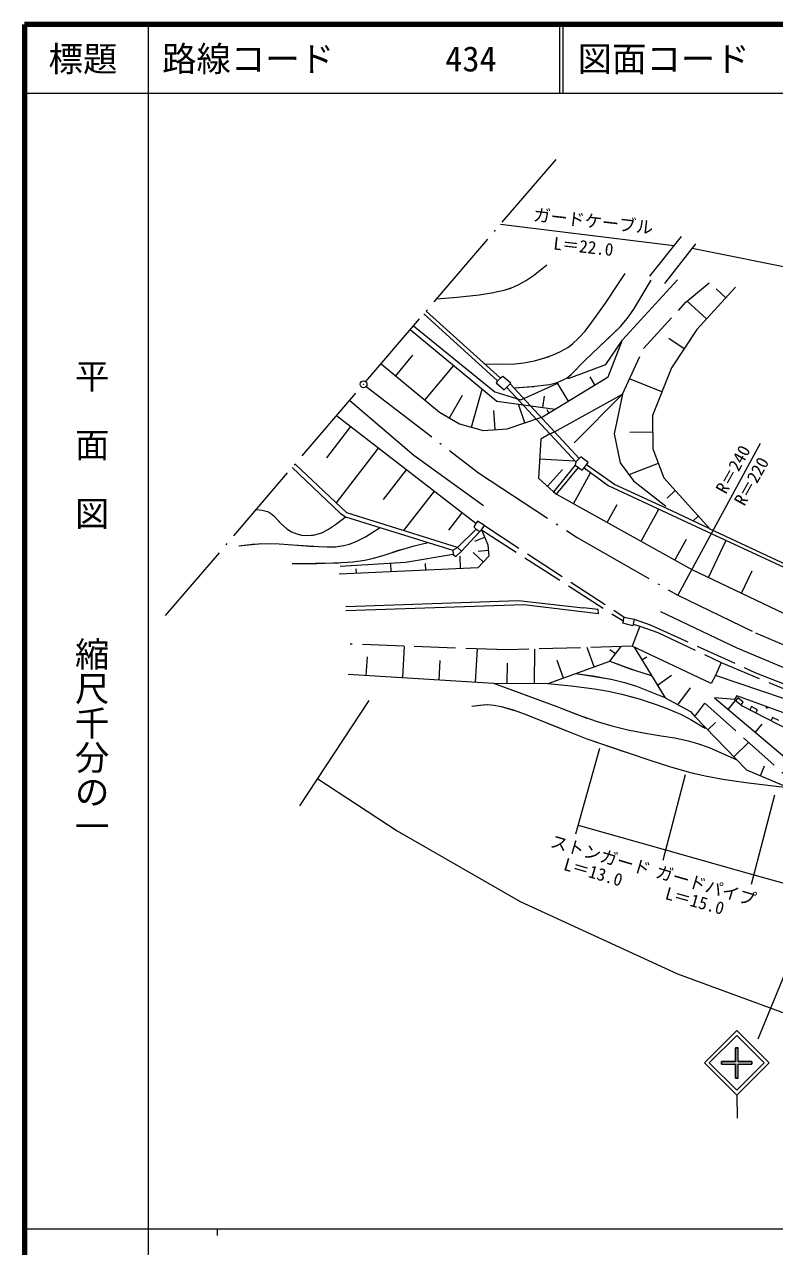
# Model space of a CAD drawing. Units: millimetres, scale not verified. Extents: x 40000 to 680000, y 20000 to 380000.
# Drawn here: x 40000 to 148996, y 202409 to 380000 of the extents above; entities that cross this region are included whole.
import ezdxf
from ezdxf.enums import TextEntityAlignment as Align

# ---------------------------------------------------------------- set-up
doc = ezdxf.new("R2010")
doc.units = ezdxf.units.MM
doc.header["$LTSCALE"] = 1000
doc.linetypes.add('DASHED', pattern=[7.5, 6, -1.5])
doc.linetypes.add('LONG_DASHED_DOTTED', pattern=[15.25, 12, -1.5, 0.25, -1.5])
for name, color, linetype, lineweight in [('M-BGD', 7, 'Continuous', 13), ('M-BMK', 2, 'LONG_DASHED_DOTTED', 13), ('M-BMK-LINE', 2, 'LONG_DASHED_DOTTED', 13), ('M-OTRS', 6, 'Continuous', 13), ('M-STR-HTXT', 7, 'Continuous', 13), ('M-TTL', 2, 'Continuous', 140), ('M-TTL-BAND', 7, 'Continuous', 25), ('M-TTL-LINE', 7, 'Continuous', 13), ('M-TTL-TXT', 7, 'Continuous', 13)]:
    doc.layers.add(name, color=color, linetype=linetype, lineweight=lineweight)
doc.styles.add('@ＭＳ ゴシック', font='')
doc.styles.add('ＭＳ ゴシック', font='')
doc.styles.get('@ＭＳ ゴシック').set_extended_font_data('@MS Gothic')
doc.styles.get('ＭＳ ゴシック').set_extended_font_data('MS Gothic')

msp = doc.modelspace()

# ---------------------------------------------------------------- hatches: boundary and pattern name
at = {"layer": 'M-STR-HTXT'}
msp.add_hatch(color=256, dxfattribs=at).paths.add_polyline_path([(143304, 231297), (143301, 229297), (141301, 229300), (141301, 228900), (143301, 228897), (143298, 226897), (143698, 226897), (143701, 228897), (145701, 228894), (145701, 229294), (143701, 229297), (143704, 231297)])

# ---------------------------------------------------------------- linework, layer by layer
at = {"layer": 'M-BGD'}
for p, q in [((109193, 350971), (110776, 350776)), ((113959, 343539), (115907, 345068)), ((112799, 342750), (113959, 343539)), ((126413, 342484), (127276, 343808)), ((126886, 334152), (134896, 342864)), ((128536, 338619), (131090, 342846)), ((106065, 340698), (108152, 341044)), ((106065, 340698), (107848, 340986)), ((106065, 340698), (107848, 340986)), ((107848, 340986), (109721, 341401)), ((107848, 340986), (109721, 341401)), ((109721, 341401), (111038, 341841)), ((109721, 341401), (110673, 341701)), ((110673, 341701), (111760, 342168)), ((111760, 342168), (112799, 342750)), ((124423, 339494), (126413, 342484)), ((143334, 341804), (137698, 335668)), ((141925, 340270), (140511, 341568)), ((99896, 340115), (102885, 340346)), ((99896, 340115), (102885, 340346)), ((102885, 340346), (106065, 340698)), ((102885, 340346), (106065, 340698)), ((122452, 336713), (124423, 339494)), ((139107, 337202), (136285, 339794)), ((98033, 337940), (108759, 328198)), ((109159, 328583), (98385, 338351)), ((127604, 337329), (128536, 338619)), ((96070, 335647), (108622, 325259)), ((96533, 336188), (108360, 326600)), ((121460, 335434), (122452, 336713)), ((121460, 335434), (122452, 336713)), ((122452, 336713), (122565, 336867)), ((123497, 333167), (126590, 336114)), ((125123, 334643), (126590, 336114)), ((126590, 336114), (127604, 337329)), ((137698, 335668), (134012, 330100)), ((119638, 333585), (120521, 334388)), ((120521, 334388), (121460, 335434)), ((120521, 334388), (121460, 335434)), ((123497, 333167), (125123, 334643)), ((124835, 328781), (126886, 334152)), ((135855, 332884), (133643, 334349)), ((116812, 331973), (117911, 332474)), ((116812, 331973), (117911, 332474)), ((117911, 332474), (118948, 333078)), ((117911, 332474), (118948, 333078)), ((118948, 333078), (119638, 333585)), ((118948, 333078), (119324, 333341)), ((121430, 331179), (123497, 333167)), ((91836, 330702), (100316, 323638)), ((93956, 328936), (96458, 331941)), ((98196, 325404), (102378, 330426)), ((106854, 330673), (109059, 330623)), ((106854, 330673), (109059, 330623)), ((109059, 330623), (111256, 330688)), ((109059, 330623), (111256, 330688)), ((111256, 330688), (112548, 330828)), ((111256, 330688), (111755, 330732)), ((112548, 330828), (114122, 331124)), ((114122, 331124), (116247, 331756)), ((114122, 331124), (115477, 331495)), ((114122, 331124), (115477, 331495)), ((115477, 331495), (116812, 331973)), ((115477, 331495), (116812, 331973)), ((119464, 329142), (121457, 331208)), ((119464, 329142), (121430, 331179)), ((108759, 328198), (109159, 328583)), ((109533, 328860), (109159, 328583)), ((110656, 327872), (109533, 328860)), ((115298, 322993), (124835, 328781)), ((118172, 328290), (118840, 328666)), ((118172, 328290), (118676, 328562)), ((118840, 328666), (119464, 329142)), ((122905, 327609), (122193, 328782)), ((134012, 330100), (131254, 323154)), ((104942, 321484), (106532, 326989)), ((108759, 328198), (108522, 327906)), ((108522, 327906), (109683, 326900)), ((109683, 326900), (110050, 327233)), ((110050, 327233), (110590, 327769)), ((110083, 327266), (120099, 316460)), ((110590, 327769), (110656, 327872)), ((120581, 316949), (110593, 327775)), ((111138, 327184), (114029, 327412)), ((111138, 327184), (113725, 327386)), ((111138, 327184), (113725, 327386)), ((113725, 327386), (116270, 327698)), ((113725, 327386), (116270, 327698)), ((116270, 327698), (117251, 327938)), ((116270, 327698), (117251, 327938)), ((117251, 327938), (118172, 328290)), ((117251, 327938), (118172, 328290)), ((119044, 325267), (117470, 327861)), ((132633, 326627), (127933, 328494)), ((87260, 325359), (96601, 317428)), ((101763, 322811), (103654, 326120)), ((108360, 326600), (112145, 325457)), ((108622, 325259), (117114, 324095)), ((115317, 324349), (115547, 325977)), ((117013, 320816), (126914, 326283)), ((126914, 326283), (119898, 319221)), ((124935, 325189), (124931, 325197)), ((100316, 323638), (103211, 321984)), ((108398, 321116), (108186, 323889)), ((112710, 322121), (111799, 324823)), ((116206, 323544), (115937, 323986)), ((87365, 321552), (83874, 317032)), ((105595, 307474), (85339, 323116)), ((103211, 321984), (106673, 320984)), ((110123, 321248), (115298, 322993)), ((120979, 323000), (120955, 323044)), ((131254, 323154), (131286, 318311)), ((106673, 320984), (110123, 321248)), ((115045, 319718), (114683, 314081)), ((116327, 320529), (115045, 319718)), ((116327, 320529), (117013, 320816)), ((117023, 320812), (116999, 320856)), ((131270, 320733), (127955, 320710)), ((91416, 318424), (85292, 310494)), ((131286, 318311), (132901, 314099)), ((96601, 317428), (106712, 310093)), ((114864, 316899), (119997, 316570)), ((120099, 316460), (120040, 315947)), ((120581, 316949), (120099, 316460)), ((120857, 317157), (120581, 316949)), ((121911, 316357), (120857, 317157)), ((121688, 316001), (121911, 316357)), ((126553, 316300), (128486, 313670)), ((132094, 316205), (127826, 314569)), ((78912, 315611), (85885, 308970)), ((86841, 309037), (79333, 316102)), ((95467, 315295), (92123, 310965)), ((115999, 312902), (118180, 315337)), ((120040, 315947), (116887, 312079)), ((117315, 311723), (120489, 315599)), ((119772, 310359), (122273, 314862)), ((120040, 315947), (120489, 315599)), ((120489, 315599), (121039, 315214)), ((121039, 315214), (121330, 315545)), ((121330, 315545), (121688, 316001)), ((121330, 315545), (124833, 313008)), ((125738, 313154), (121688, 316001)), ((114683, 314081), (116887, 312079)), ((124833, 313008), (139807, 306040)), ((134083, 309304), (125738, 313154)), ((132901, 314099), (139589, 306724)), ((99518, 312167), (95097, 306442)), ((116887, 312079), (117315, 311723)), ((117315, 311723), (136971, 300807)), ((134573, 312255), (133388, 311180)), ((73711, 309532), (74533, 309415)), ((73711, 309532), (74533, 309415)), ((73711, 309532), (74533, 309415)), ((73711, 309532), (74533, 309415)), ((74533, 309415), (75300, 309208)), ((74533, 309415), (75300, 309208)), ((74533, 309415), (75300, 309208)), ((74533, 309415), (75300, 309208)), ((75300, 309208), (75614, 309060)), ((75300, 309208), (75777, 308960)), ((75300, 309208), (75777, 308960)), ((75300, 309208), (75777, 308960)), ((102915, 303984), (86841, 309037)), ((103569, 309038), (101608, 306499)), ((124686, 307630), (126128, 310227)), ((129600, 304900), (132199, 309580)), ((139589, 306724), (134083, 309304)), ((75777, 308960), (76228, 308590)), ((75777, 308960), (76228, 308590)), ((75777, 308960), (76228, 308590)), ((76228, 308590), (77353, 307360)), ((76228, 308590), (77188, 307533)), ((76228, 308590), (77188, 307533)), ((77188, 307533), (78131, 306693)), ((77188, 307533), (78131, 306693)), ((84183, 306646), (85195, 307315)), ((85195, 307315), (86338, 308203)), ((85885, 308970), (86667, 308471)), ((86338, 308203), (86667, 308471)), ((86667, 308471), (102244, 303584)), ((105595, 307474), (105287, 307013)), ((105852, 307796), (105595, 307474)), ((106830, 307198), (105852, 307796)), ((137917, 308568), (137146, 307869)), ((78131, 306693), (78823, 306271)), ((78131, 306693), (78823, 306271)), ((78823, 306271), (79566, 305961)), ((78823, 306271), (79566, 305961)), ((79566, 305961), (80085, 305824)), ((79566, 305961), (80283, 305788)), ((80283, 305788), (81088, 305725)), ((81088, 305725), (82174, 305837)), ((81088, 305725), (81890, 305786)), ((81890, 305786), (82558, 305932)), ((82558, 305932), (83300, 306196)), ((83300, 306196), (84183, 306646)), ((88320, 304914), (89568, 305554)), ((89568, 305554), (90788, 306295)), ((90788, 306295), (91706, 306890)), ((105638, 306658), (102915, 303984)), ((103516, 303477), (106162, 306306)), ((105287, 307013), (105638, 306658)), ((106870, 305459), (105418, 304869)), ((105638, 306658), (106162, 306306)), ((106162, 306306), (106426, 306552)), ((106426, 306552), (106830, 307198)), ((106426, 306552), (107314, 304367)), ((139589, 306724), (154051, 299919)), ((139807, 306040), (153434, 299688)), ((71170, 304249), (74436, 304570)), ((71170, 304249), (73161, 304479)), ((73161, 304479), (75033, 304587)), ((75033, 304587), (77021, 304541)), ((77021, 304541), (79011, 304392)), ((79011, 304392), (83564, 304074)), ((79011, 304392), (81410, 304185)), ((79011, 304392), (81410, 304185)), ((81410, 304185), (83968, 304069)), ((81410, 304185), (83968, 304069)), ((83968, 304069), (85176, 304107)), ((83968, 304069), (85176, 304107)), ((85176, 304107), (86359, 304265)), ((85176, 304107), (86359, 304265)), ((86359, 304265), (87213, 304487)), ((86359, 304265), (86452, 304284)), ((87213, 304487), (88320, 304914)), ((92273, 302882), (94702, 303682)), ((94364, 303576), (96629, 304216)), ((96629, 304216), (98669, 304706)), ((102244, 303584), (102915, 303984)), ((102915, 303984), (103516, 303477)), ((107314, 304367), (107486, 302735)), ((134514, 302171), (136190, 305190)), ((139378, 299656), (141951, 305040)), ((86091, 301799), (87693, 301919)), ((86091, 301799), (87693, 301919)), ((86091, 301799), (87693, 301919)), ((87693, 301919), (89478, 302160)), ((87693, 301919), (89478, 302160)), ((87693, 301919), (89478, 302160)), ((89478, 302160), (90740, 302431)), ((89478, 302160), (90740, 302431)), ((89478, 302160), (90547, 302382)), ((90740, 302431), (92273, 302882)), ((90740, 302431), (92273, 302882)), ((92273, 302882), (94364, 303576)), ((102291, 302986), (95386, 301834)), ((102244, 303584), (102291, 302986)), ((102291, 302986), (102700, 302681)), ((102700, 302681), (103516, 303477)), ((103374, 300900), (103290, 302744)), ((106691, 301875), (105187, 303265)), ((107486, 302735), (105896, 301015)), ((107400, 303551), (105921, 303396)), ((78905, 301689), (85690, 301778)), ((78905, 301689), (82502, 301690)), ((82502, 301690), (86091, 301799)), ((105896, 301015), (85720, 300099)), ((95386, 301834), (85859, 301208)), ((88242, 300213), (88211, 300902)), ((93286, 300442), (93229, 301692)), ((98330, 300671), (98285, 301656)), ((136971, 300807), (151415, 293903)), ((144193, 297355), (145750, 300613)), ((86690, 295400), (111783, 296270)), ((86693, 294843), (112544, 295716)), ((111783, 296270), (121203, 295217)), ((112544, 295716), (123430, 294391)), ((123368, 294987), (121203, 295217)), ((123430, 294391), (123368, 294987)), ((126980, 293318), (126948, 293012)), ((126980, 293318), (127140, 293885)), ((127140, 293885), (128596, 293576)), ((128596, 293576), (128442, 292853)), ((132403, 294712), (143523, 289396)), ((128382, 292595), (126948, 293012)), ((129435, 292538), (128304, 289644)), ((128442, 292853), (128382, 292595)), ((94960, 285092), (95240, 289662)), ((125037, 287452), (126689, 289597)), ((139776, 284245), (128304, 289644)), ((128581, 289514), (133091, 282131)), ((89674, 285416), (89837, 288082)), ((105532, 284446), (105827, 289267)), ((114101, 284236), (114141, 289226)), ((122797, 286644), (121784, 289452)), ((125863, 288524), (125077, 289130)), ((129709, 287668), (130438, 288114)), ((143523, 289396), (156316, 283996)), ((100246, 284769), (100418, 287586)), ((110150, 284268), (110174, 287173)), ((116076, 284220), (125037, 287452)), ((118316, 285028), (117391, 287594)), ((125037, 287452), (128490, 286217)), ((125037, 287452), (127858, 286432)), ((127858, 286432), (130777, 285488)), ((141219, 287281), (140414, 285384)), ((87031, 285577), (108175, 284284)), ((108175, 284284), (116076, 284220)), ((108175, 284284), (115673, 281523)), ((108175, 284284), (117349, 280865)), ((116075, 284220), (119466, 283897)), ((116075, 284220), (119466, 283897)), ((120115, 285677), (125265, 284839)), ((120115, 285677), (122887, 285274)), ((120115, 285677), (122887, 285274)), ((122887, 285274), (125460, 284797)), ((122887, 285274), (125460, 284797)), ((125460, 284797), (127210, 284367)), ((125460, 284797), (127210, 284367)), ((127210, 284367), (128931, 283839)), ((127210, 284367), (128931, 283839)), ((130777, 285488), (131077, 285395)), ((131963, 283977), (134025, 285457)), ((140414, 285384), (139776, 284245)), ((150310, 282054), (140414, 285384)), ((119466, 283897), (122839, 283465)), ((119466, 283897), (122839, 283465)), ((122839, 283465), (124851, 283108)), ((122839, 283465), (124851, 283108)), ((122839, 283465), (124851, 283108)), ((124851, 283108), (126996, 282621)), ((124851, 283108), (126996, 282621)), ((126996, 282621), (128360, 282261)), ((126996, 282621), (129321, 281989)), ((128931, 283839), (128992, 283818)), ((128931, 283839), (133061, 282179)), ((134943, 281135), (136762, 283577)), ((143535, 282432), (143184, 281883)), ((150444, 279918), (143535, 282432)), ((104994, 280916), (107089, 281167)), ((104994, 280916), (106186, 281100)), ((104994, 280916), (106186, 281100)), ((106186, 281100), (107287, 281168)), ((106186, 281100), (107287, 281168)), ((107287, 281168), (108277, 281091)), ((107287, 281168), (108277, 281091)), ((108277, 281091), (109261, 280905)), ((108277, 281091), (109261, 280905)), ((109261, 280905), (111223, 280318)), ((109261, 280905), (111012, 280390)), ((117349, 280865), (121704, 279212)), ((117349, 280865), (120333, 279709)), ((129321, 281989), (131793, 281200)), ((131793, 281200), (133474, 280568)), ((131793, 281200), (133474, 280568)), ((131793, 281200), (133474, 280568)), ((133091, 282131), (136795, 280140)), ((137412, 279453), (138872, 281350)), ((143184, 281883), (140267, 282125)), ((140267, 282125), (156057, 268797)), ((142241, 280459), (143339, 281760)), ((143184, 281883), (144307, 280991)), ((143665, 282139), (143354, 281748)), ((144448, 281517), (143665, 282139)), ((144137, 281126), (144448, 281517)), ((144307, 280991), (153543, 276238)), ((145631, 280872), (145402, 280427)), ((146520, 280414), (145631, 280872)), ((111012, 280390), (112742, 279770)), ((112742, 279770), (118750, 277342)), ((112742, 279770), (121738, 276191)), ((120333, 279709), (123221, 278704)), ((133474, 280568), (135306, 279762)), ((133474, 280568), (135306, 279762)), ((133474, 280568), (135306, 279762)), ((135306, 279762), (136741, 279026)), ((135306, 279762), (136741, 279026)), ((135306, 279762), (136741, 279026)), ((136741, 279026), (138316, 278087)), ((136741, 279026), (138316, 278087)), ((136741, 279026), (138316, 278087)), ((136795, 280140), (137412, 279453)), ((137412, 279453), (144956, 271633)), ((146291, 279970), (146520, 280414)), ((148709, 279288), (148481, 278843)), ((149598, 278830), (148709, 279288)), ((123221, 278704), (125331, 278078)), ((123221, 278704), (125331, 278078)), ((125331, 278078), (127663, 277497)), ((125331, 278078), (127663, 277497)), ((127663, 277497), (129940, 277046)), ((127663, 277497), (129940, 277046)), ((129940, 277046), (132519, 276647)), ((138316, 278087), (138606, 277897)), ((138316, 278087), (138933, 277733)), ((138316, 278087), (139061, 277719)), ((139298, 277498), (140420, 278580)), ((146188, 277127), (147211, 278338)), ((121738, 276191), (127246, 274311)), ((121738, 276191), (130853, 273094)), ((132519, 276647), (134495, 276329)), ((132519, 276647), (134495, 276329)), ((134495, 276329), (136444, 275915)), ((134495, 276329), (136444, 275915)), ((136444, 275915), (136649, 275861)), ((136444, 275915), (137794, 275524)), ((137794, 275524), (139483, 274917)), ((143070, 273588), (145232, 275674)), ((139483, 274917), (143499, 273147)), ((130853, 273094), (133712, 272177)), ((130853, 273094), (133712, 272177)), ((133712, 272177), (136595, 271360)), ((133712, 272177), (136595, 271360)), ((146938, 270800), (147553, 272262)), ((136595, 271360), (137352, 271171)), ((136595, 271360), (138908, 270817)), ((138908, 270817), (141457, 270332)), ((141457, 270332), (144820, 269828)), ((152885, 268299), (144956, 271633)), ((144820, 269828), (148404, 269400)), ((148404, 269400), (150902, 269133))]:
    msp.add_line(p, q, dxfattribs=at)
at = {"layer": 'M-BGD', "linetype": 'DASHED'}
for p, q in [((136088, 339630), (139485, 342448)), ((129969, 332909), (136088, 339630)), ((124474, 330578), (126864, 334093)), ((126914, 326283), (129969, 332909)), ((119148, 328618), (124474, 330578)), ((112145, 325457), (119148, 328618)), ((126914, 326283), (125710, 320527)), ((125710, 320527), (126553, 316300)), ((128486, 313670), (134083, 309304)), ((106426, 306552), (126980, 293318)), ((106830, 307198), (127140, 293885)), ((128596, 293576), (130935, 292777)), ((128442, 292853), (129435, 292538)), ((129435, 292538), (132040, 291643)), ((130935, 292777), (146135, 285839)), ((132040, 291643), (141219, 287281)), ((110122, 289107), (87328, 289957)), ((128304, 289644), (110122, 289107)), ((141219, 287281), (154386, 281793)), ((146135, 285839), (157867, 281226)), ((138872, 281350), (153922, 267919))]:
    msp.add_line(p, q, dxfattribs=at)
at = {"layer": 'M-BGD'}
msp.add_circle((147902, 280731), 100, dxfattribs=at)
at = {"layer": 'M-BMK'}
for p, q in [((89671, 327407), (105997, 314850)), ((105997, 314850), (120320, 305434)), ((120320, 305434), (134944, 297068)), ((134944, 297068), (146233, 291601)), ((146233, 291601), (154046, 288287))]:
    msp.add_line(p, q, dxfattribs=at)
at = {"layer": 'M-BMK', "linetype": 'Continuous'}
msp.add_circle((89275, 327712), 500, dxfattribs=at)
at = {"layer": 'M-BMK-LINE'}
for p, q in [((89600, 328092), (117262, 360395)), ((60514, 294126), (88950, 327332))]:
    msp.add_line(p, q, dxfattribs=at)
at = {"layer": 'M-OTRS'}
msp.add_circle((89275, 327712), 20, dxfattribs=at)
at = {"layer": 'M-STR-HTXT'}
for p, q in [((109191, 350976), (134384, 347872)), ((135434, 349188), (130821, 343406)), ((137509, 348125), (132980, 342335)), ((137012, 347489), (190067, 336826)), ((146890, 319114), (134942, 297073)), ((80034, 266449), (90096, 281752)), ((165085, 277811), (146588, 232547)), ((123560, 274807), (120078, 262340)), ((82622, 270384), (94145, 262808)), ((135988, 270961), (132772, 258518)), ((148984, 268002), (145603, 254998)), ((120440, 263636), (133171, 260062)), ((94145, 262808), (112042, 252570)), ((133171, 260062), (145979, 256441)), ((145979, 256441), (230542, 232542)), ((112042, 252570), (134898, 242064)), ((134898, 242064), (152023, 235726)), ((138808, 229104), (143508, 233790)), ((143507, 233083), (139515, 229103)), ((147487, 229091), (143507, 233083)), ((143508, 233790), (148194, 229090)), ((143301, 229297), (143304, 231297)), ((143304, 231297), (143704, 231297)), ((143701, 229297), (143704, 231297)), ((143494, 224404), (138808, 229104)), ((139515, 229103), (143495, 225111)), ((141301, 228900), (141301, 229300)), ((141301, 229300), (143301, 229297)), ((143701, 229297), (145701, 229294)), ((145701, 229294), (145701, 228894)), ((141301, 228900), (143301, 228897)), ((143298, 226897), (143301, 228897)), ((148194, 229090), (143494, 224404)), ((143495, 225111), (147487, 229091)), ((143698, 226897), (143701, 228897)), ((143701, 228897), (145701, 228894)), ((143698, 226897), (143298, 226897)), ((143504, 224404), (143563, 221086))]:
    msp.add_line(p, q, dxfattribs=at)
msp.add_lwpolyline([(143304, 231297), (143301, 229297), (141301, 229300), (141301, 228900), (143301, 228897), (143298, 226897), (143698, 226897), (143701, 228897), (145701, 228894), (145701, 229294), (143701, 229297), (143704, 231297)], close=True, dxfattribs=at)
at = {"layer": 'M-TTL'}
for p, q in [((40000, 380000), (40000, 20000)), ((680000, 380000), (40000, 380000))]:
    msp.add_line(p, q, dxfattribs=at)
at = {"layer": 'M-TTL-BAND', "lineweight": 13}
for p, q in [((58000, 370000), (58000, 20000)), ((40000, 205000), (579000, 205000)), ((68000, 205000), (68000, 204000))]:
    msp.add_line(p, q, dxfattribs=at)
at = {"layer": 'M-TTL-LINE'}
for p, q in [((58000, 380000), (58000, 370000)), ((117750, 380000), (117750, 370000)), ((118250, 380000), (118250, 370000)), ((40000, 370000), (680000, 370000))]:
    msp.add_line(p, q, dxfattribs=at)

# ---------------------------------------------------------------- texts
at = {"layer": 'M-STR-HTXT', "style": 'ＭＳ ゴシック'}
for s, rotation, p in [('ガードケーブル', 353.6, (113805, 350938)), ('L＝22.0', 353.6, (116732, 346763)), ('R＝240', 60.9, (142420, 311365)), ('R＝220', 60.9, (145101, 309636)), ('ストンガード', 343.6, (116116, 259992)), ('L＝13.0', 343.7, (118057, 256640)), ('ガードパイプ', 343.6, (131406, 255581)), ('L＝15.0', 344.5, (132817, 252406))]:
    msp.add_text(s, height=1833, rotation=rotation, dxfattribs=at).set_placement(p, align=Align.BOTTOM_LEFT)
at = {"layer": 'M-TTL-BAND', "style": '@ＭＳ ゴシック'}
for s, p in [('平  面  図', (49777, 306475)), ('縮尺千分の一', (49777, 261030))]:
    msp.add_text(s, height=3666, rotation=270, dxfattribs=at).set_placement(p, align=Align.MIDDLE_RIGHT)
at = {"layer": 'M-TTL-TXT', "style": 'ＭＳ ゴシック'}
msp.add_text('標題', height=3666, dxfattribs=at).set_placement((48500, 375000), align=Align.MIDDLE_CENTER)
for s, p in [('路線コード', (60000, 375000)), ('434', (101142, 375000)), ('図面コード', (120380, 375000))]:
    msp.add_text(s, height=3666, dxfattribs=at).set_placement(p, align=Align.MIDDLE_LEFT)

doc.saveas('drawing.dxf')
